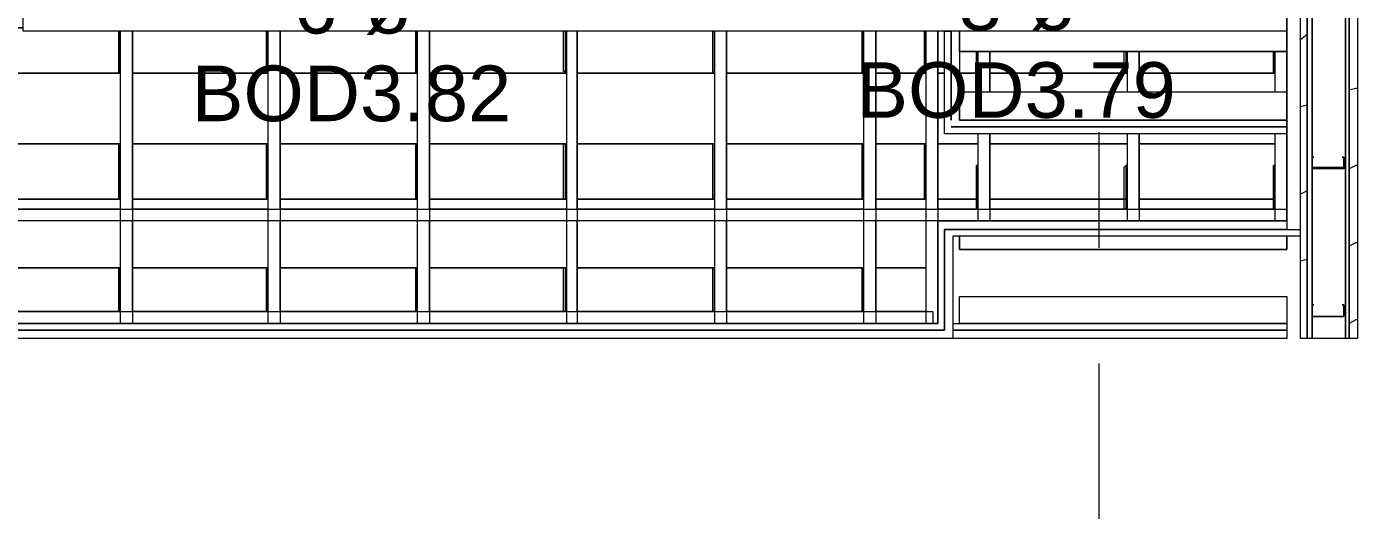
# Model space of a CAD drawing. Header units: metres. Extents: x -2 to 237, y -8 to 52.
# Drawn here: x 41.48 to 45.114, y 12.544 to 13.865 of the extents above; entities that cross this region are included whole.
import ezdxf

# ---------------------------------------------------------------- set-up
doc = ezdxf.new("R2010")
doc.units = ezdxf.units.M
doc.layers.add('PDF3_Geometry', color=7, linetype='Continuous', lineweight=0, true_color=0xaaaaaa)
doc.layers.add('PDF3_Text', color=7, linetype='Continuous', lineweight=0)
doc.styles.add('PDF Helvetica', font='')
doc.styles.get('PDF Helvetica').set_extended_font_data('Helvetica')

msp = doc.modelspace()

# ---------------------------------------------------------------- linework, layer by layer
at = {"layer": 'PDF3_Geometry', "lineweight": 0}
for points in [[(40.9802, 21.9369), (40.9802, 22.3127), (41.191, 22.3127), (40.9527, 22.3127), (40.9527, 22.3311), (40.9527, 21.396), (40.9297, 21.396), (40.6731, 21.396), (40.6731, 13.0543), (43.9685, 13.0543), (43.9685, 13.3339), (43.9869, 13.3339), (44.9219, 13.3339), (44.9219, 13.311), (43.9869, 13.311), (43.9869, 13.036), (40.6502, 13.036), (40.6731, 13.036), (43.9869, 13.036), (43.9869, 13.0543), (43.9869, 13.311), (44.0098, 13.311), (44.9586, 13.311)], [(44.8898, 14.4522), (44.8898, 13.8931), (44.9219, 13.8931), (44.9219, 13.8701), (44.9219, 13.8518), (41.4706, 13.8518), (41.4706, 13.8701), (41.4706, 22.3311)], [(44.0098, 13.0543), (44.9219, 13.0543), (44.9219, 13.036), (44.0098, 13.036), (44.0098, 13.0131), (40.6318, 13.0131), (40.6318, 13.036), (40.6318, 21.4236), (40.6502, 21.4236), (40.6502, 21.4327)], [(41.7364, 13.366), (41.3606, 13.366), (41.3606, 13.861), (41.4706, 13.861), (40.6731, 13.861), (40.6731, 13.8931), (41.4706, 13.8931), (41.4156, 13.8931), (41.3606, 13.8931), (41.3652, 13.8931), (41.3652, 14.0489), (41.3606, 14.0489)], [(44.9219, 13.8931), (44.9219, 13.3339), (44.9219, 13.8931)], [(41.7318, 13.8518), (41.7318, 13.7418), (41.7318, 13.8518)], [(42.1398, 13.366), (41.7685, 13.366), (41.7685, 13.8518), (41.7685, 13.0543), (41.7364, 13.0543), (41.7364, 13.8518)], [(42.1352, 13.8518), (42.1352, 13.7418), (42.1352, 13.8518)], [(42.5477, 13.366), (42.1719, 13.366), (42.1719, 13.8518), (42.1719, 13.0543), (42.1398, 13.0543), (42.1398, 13.8518)], [(42.5431, 13.8518), (42.5431, 13.7418), (42.5431, 13.8518)], [(42.9556, 13.366), (42.5798, 13.366), (42.5798, 13.8518), (42.5798, 13.0543), (42.5477, 13.0543), (42.5477, 13.8518)], [(42.9556, 13.7372), (42.5798, 13.7372), (42.9556, 13.7372), (42.951, 13.7372), (42.951, 13.7418), (42.9464, 13.7418), (42.9464, 13.8518)], [(42.951, 13.8518), (42.951, 13.7418), (42.9556, 13.7418)], [(43.359, 13.366), (42.9831, 13.366), (42.9831, 13.8518), (42.9831, 13.0543), (42.9556, 13.0543), (42.9556, 13.8518)], [(43.3544, 13.8518), (43.3544, 13.7418), (43.3544, 13.8518)], [(43.7668, 13.366), (43.391, 13.366), (43.391, 13.8518), (43.391, 13.0543), (43.359, 13.0543), (43.359, 13.8518)], [(43.7622, 13.8518), (43.7622, 13.7418), (43.7622, 13.8518)], [(43.9364, 13.366), (43.799, 13.366), (43.799, 13.8518), (43.799, 13.0543), (43.7668, 13.0543), (43.7668, 13.8518)], [(43.9318, 13.8518), (43.9318, 13.7418), (43.9318, 13.8518)], [(44.0785, 13.366), (43.9685, 13.366), (43.9685, 13.8518), (43.9685, 13.0543), (43.9364, 13.0543), (43.9364, 13.8518)], [(44.0281, 13.7968), (44.9219, 13.7968), (44.9219, 13.8518), (44.9219, 13.7968), (44.0281, 13.7968), (44.0281, 13.8518), (44.0281, 13.6089), (44.9219, 13.6089), (44.9219, 13.5905), (44.0052, 13.5905), (44.9219, 13.5905), (44.9219, 13.5722), (43.9869, 13.5722), (43.9869, 13.5905), (43.9869, 13.8518), (44.0052, 13.8518), (44.0052, 13.6089), (44.0052, 13.8518)], [(44.9769, 13.8427), (44.9586, 13.8289)], [(44.074, 13.7968), (44.074, 13.7418), (44.074, 13.7968)], [(44.0785, 13.6868), (44.0785, 13.7968)], [(44.4864, 13.7372), (44.1106, 13.7372), (44.4864, 13.7372), (44.4818, 13.7372), (44.4818, 13.7418), (44.4773, 13.7418), (44.4773, 13.7968)], [(44.4818, 13.7968), (44.4818, 13.7418), (44.4864, 13.7418)], [(44.4864, 13.6868), (44.4864, 13.7968)], [(44.8898, 13.6868), (44.8898, 13.7968)], [(41.7364, 13.7372), (41.3606, 13.7372), (41.7364, 13.7372), (41.7318, 13.7372), (41.7318, 13.7418), (41.7364, 13.7418)], [(41.7685, 13.7464), (41.7685, 13.7418)], [(42.1398, 13.7372), (41.7685, 13.7372), (42.1398, 13.7372), (42.1352, 13.7418), (42.1398, 13.7418)], [(42.1719, 13.7464), (42.1719, 13.7418)], [(42.5477, 13.7372), (42.1719, 13.7372), (42.5477, 13.7372), (42.5431, 13.7372), (42.5431, 13.7418), (42.5477, 13.7418)], [(42.5798, 13.7464), (42.5798, 13.7418)], [(42.9831, 13.7464), (42.9831, 13.7418)], [(43.359, 13.7372), (42.9831, 13.7372), (43.359, 13.7372), (43.3544, 13.7372), (43.3544, 13.7418), (43.359, 13.7418)], [(43.391, 13.7464), (43.391, 13.7418)], [(43.7668, 13.7372), (43.391, 13.7372), (43.7668, 13.7372), (43.7622, 13.7372), (43.7622, 13.7418), (43.7668, 13.7418)], [(43.799, 13.7464), (43.799, 13.7418)], [(43.9364, 13.7372), (43.799, 13.7372), (43.9364, 13.7372), (43.9318, 13.7418), (43.9364, 13.7418)], [(43.9685, 13.7464), (43.9685, 13.7418)], [(44.0785, 13.7372), (44.0281, 13.7372), (44.0785, 13.7372), (44.074, 13.7372), (44.074, 13.7418), (44.0785, 13.7418)], [(44.1106, 13.7464), (44.1106, 13.7418)], [(44.5186, 13.7464), (44.5186, 13.7418)], [(44.8898, 13.7372), (44.5186, 13.7372), (44.8898, 13.7372), (44.8852, 13.7372), (44.8852, 13.7418), (44.8898, 13.7418)], [(44.9219, 13.7464), (44.9219, 13.7418)], [(44.0281, 13.6868), (44.9219, 13.6868), (44.9219, 13.6089)], [(45.1144, 13.6959), (45.1098, 13.6959), (45.0915, 13.6914)], [(44.9769, 13.6502), (44.9586, 13.6456)], [(44.4864, 13.366), (44.1106, 13.366), (44.1106, 13.5722), (44.1106, 13.3339), (44.0785, 13.3339), (44.0785, 13.5722)], [(44.4086, 13.5768), (44.4086, 13.2606)], [(44.8898, 13.366), (44.5186, 13.366), (44.5186, 13.5722), (44.5186, 13.3339), (44.4864, 13.3339), (44.4864, 13.5722)], [(44.9219, 13.3385), (44.9219, 13.3339), (44.8898, 13.3339), (44.8898, 13.5722)], [(41.3606, 13.3981), (41.3606, 13.3935), (41.7364, 13.3935), (41.7318, 13.3935), (41.7318, 13.5447), (41.7364, 13.5447), (41.7318, 13.5447), (41.7318, 13.3935), (41.7364, 13.3935), (41.3606, 13.3935)], [(41.3606, 13.5447), (41.7364, 13.5447), (41.3606, 13.5447), (41.3606, 13.5401)], [(41.7685, 13.5447), (42.1398, 13.5447), (42.1352, 13.5447), (42.1352, 13.3935), (42.1352, 13.5447), (42.1398, 13.5447), (41.7685, 13.5447), (41.7685, 13.5401)], [(42.1719, 13.3981), (42.1719, 13.3935), (42.5477, 13.3935), (42.5431, 13.3935), (42.5431, 13.5447), (42.5477, 13.5447), (42.5431, 13.5447), (42.5431, 13.3935), (42.5477, 13.3935), (42.1719, 13.3935)], [(42.1719, 13.5447), (42.5477, 13.5447), (42.1719, 13.5447), (42.1719, 13.5401)], [(42.5798, 13.5447), (42.9556, 13.5447), (42.951, 13.5447), (42.9556, 13.5447), (42.5798, 13.5447), (42.5798, 13.5401)], [(42.9831, 13.3981), (42.9831, 13.3935), (43.359, 13.3935), (43.3544, 13.3935), (43.3544, 13.5447), (43.359, 13.5447), (43.3544, 13.5447), (43.3544, 13.3935), (43.359, 13.3935), (42.9831, 13.3935)], [(42.9831, 13.5447), (43.359, 13.5447), (42.9831, 13.5447), (42.9831, 13.5401)], [(43.391, 13.3981), (43.391, 13.3935), (43.7668, 13.3935), (43.7622, 13.3935), (43.7622, 13.5447), (43.7668, 13.5447), (43.7622, 13.5447), (43.7622, 13.3935), (43.7668, 13.3935), (43.391, 13.3935)], [(43.391, 13.5447), (43.7668, 13.5447), (43.391, 13.5447), (43.391, 13.5401)], [(43.799, 13.5447), (43.9364, 13.5447), (43.9318, 13.5447), (43.9318, 13.3935), (43.9318, 13.5447), (43.9364, 13.5447), (43.799, 13.5447), (43.799, 13.5401)], [(43.9685, 13.5447), (44.0785, 13.5447), (43.9685, 13.5447), (43.9685, 13.5401)], [(44.4773, 13.366), (44.4773, 13.4806), (44.4818, 13.4852), (44.4864, 13.4852), (44.4818, 13.4852), (44.4818, 13.4806), (44.4818, 13.366)], [(45.1144, 13.4852), (45.1098, 13.4852), (45.0915, 13.476)], [(44.074, 13.366), (44.074, 13.4806), (44.074, 13.366)], [(44.9769, 13.4164), (44.9586, 13.4072)], [(41.7685, 13.3981), (41.7685, 13.3935), (42.1398, 13.3935), (42.1352, 13.3935), (42.1398, 13.3935), (41.7685, 13.3935)], [(42.5798, 13.3981), (42.5798, 13.3935), (42.9556, 13.3935), (42.951, 13.3935), (42.9556, 13.3935), (42.5798, 13.3935)], [(43.799, 13.3981), (43.799, 13.3935), (43.9364, 13.3935), (43.9318, 13.3935), (43.9364, 13.3935), (43.799, 13.3935)], [(43.9685, 13.3981), (43.9685, 13.3935), (44.074, 13.3935), (44.0785, 13.3935), (43.9685, 13.3935)], [(41.7364, 13.0864), (41.3606, 13.0864), (41.3606, 13.3339)], [(42.1398, 13.0864), (41.7685, 13.0864), (41.7685, 13.3339)], [(42.5477, 13.0864), (42.1719, 13.0864), (42.1719, 13.3339)], [(42.9556, 13.0864), (42.5798, 13.0864), (42.5798, 13.3339)], [(43.359, 13.0864), (42.9831, 13.0864), (42.9831, 13.3339)], [(43.7668, 13.0864), (43.391, 13.0864), (43.391, 13.3339)], [(43.9364, 13.0864), (43.799, 13.0864), (43.799, 13.3339)], [(44.9586, 13.2926), (44.0098, 13.2926), (44.0098, 13.036), (44.9219, 13.036), (44.9219, 13.0131), (44.0006, 13.0131)], [(45.1144, 13.2743), (45.1098, 13.2743), (45.0915, 13.2651)], [(41.3606, 13.2056), (41.7364, 13.2056), (41.7318, 13.2056), (41.7364, 13.2056), (41.3606, 13.2056), (41.3606, 13.201)], [(41.7318, 13.0864), (41.7318, 13.2056), (41.7318, 13.0864)], [(41.7685, 13.2056), (42.1398, 13.2056), (42.1352, 13.2056), (42.1398, 13.2056), (41.7685, 13.2056), (41.7685, 13.201)], [(42.1352, 13.0864), (42.1352, 13.2056), (42.1352, 13.0864)], [(42.1719, 13.2056), (42.5477, 13.2056), (42.5431, 13.2056), (42.5477, 13.2056), (42.1719, 13.2056), (42.1719, 13.201)], [(42.5431, 13.0864), (42.5431, 13.2056), (42.5431, 13.0864)], [(42.5798, 13.2056), (42.9556, 13.2056), (42.951, 13.2056), (42.9556, 13.2056), (42.5798, 13.2056), (42.5798, 13.201)], [(42.9464, 13.0864), (42.9464, 13.2056), (42.951, 13.2056), (42.951, 13.0864)], [(42.9831, 13.2056), (43.359, 13.2056), (43.3544, 13.2056), (43.359, 13.2056), (42.9831, 13.2056), (42.9831, 13.201)], [(43.3544, 13.0864), (43.3544, 13.2056), (43.3544, 13.0864)], [(43.391, 13.2056), (43.7668, 13.2056), (43.7622, 13.2056), (43.7668, 13.2056), (43.391, 13.2056), (43.391, 13.201)], [(43.7622, 13.0864), (43.7622, 13.2056), (43.7622, 13.0864)], [(43.799, 13.2056), (43.9364, 13.2056), (43.799, 13.2056), (43.799, 13.201)], [(44.9769, 13.2285), (44.9586, 13.2239)], [(44.0281, 13.0543), (44.0281, 13.1276), (44.9219, 13.1276), (44.9219, 13.0543)], [(45.1144, 13.0635), (45.1098, 13.0635), (45.0915, 13.0543)], [(44.4086, 12.9443), (44.4086, 11.6701)]]:
    msp.add_lwpolyline(points, dxfattribs=at)
for points in [[(45.1144, 13.0131), (44.9586, 13.0131), (44.9586, 15.0573), (45.1144, 15.0573)], [(44.9769, 13.0131), (44.9586, 13.0131), (44.9586, 15.0573), (44.9769, 15.0573)], [(44.9769, 13.0131), (44.9769, 15.0573), (44.9906, 15.0573), (44.9906, 13.0131)], [(44.9906, 13.0131), (44.9906, 15.0573), (45.0823, 15.0573), (45.0823, 13.0131)], [(45.0823, 13.0131), (45.0823, 15.0573), (45.0915, 15.0573), (45.0915, 13.0131)], [(45.1144, 15.0573), (45.1144, 13.0131), (45.0915, 13.0131), (45.0915, 15.0573)], [(44.1106, 13.7968), (44.1106, 13.6868)], [(44.5186, 13.7968), (44.5186, 13.6868)], [(44.8852, 13.7968), (44.8852, 13.7418)], [(43.9685, 13.7372), (43.9869, 13.7372)], [(44.9219, 13.6089), (44.0281, 13.6089), (44.0281, 13.6868), (44.9219, 13.6868)], [(42.951, 13.3935), (42.9464, 13.3935), (42.9464, 13.5447), (42.951, 13.5447)], [(44.1106, 13.5447), (44.4864, 13.5447)], [(44.5186, 13.5447), (44.8898, 13.5447)], [(44.074, 13.4806), (44.074, 13.4852)], [(44.0785, 13.4852), (44.074, 13.4852)], [(44.8852, 13.4806), (44.8852, 13.366), (44.8852, 13.4806), (44.8852, 13.4852)], [(44.8898, 13.4852), (44.8852, 13.4852)], [(44.9906, 13.4806), (45.0777, 13.4806), (45.0777, 13.5081), (45.0732, 13.5081), (45.0777, 13.5081), (45.0777, 13.4806), (45.0777, 13.476), (44.9906, 13.476), (44.9906, 13.4806), (44.9906, 13.5081)], [(44.9952, 13.5081), (44.9906, 13.5081)], [(44.1106, 13.3935), (44.4818, 13.3935), (44.4864, 13.3935)], [(44.5186, 13.3935), (44.8852, 13.3935), (44.8898, 13.3935)], [(40.6731, 13.3339), (40.6731, 13.366), (44.9219, 13.366), (44.9219, 13.3339)], [(44.9219, 13.256), (44.9219, 13.2926), (44.9219, 13.256), (44.0281, 13.256), (44.0281, 13.2926), (44.0281, 13.256)], [(44.9219, 13.0543), (44.0281, 13.0543), (44.0281, 13.1276), (44.9219, 13.1276)], [(40.6731, 13.0543), (40.6731, 13.0864), (43.9548, 13.0864), (43.9548, 13.0543)], [(44.9906, 13.0726), (45.0777, 13.0726), (45.0777, 13.1048), (45.0732, 13.1048), (45.0777, 13.1048), (45.0777, 13.0726), (44.9906, 13.0726), (44.9906, 13.1048)], [(44.9952, 13.1048), (44.9906, 13.1048)]]:
    msp.add_lwpolyline(points, close=True, dxfattribs=at)

# ---------------------------------------------------------------- texts
at = {"layer": 'PDF3_Text', "lineweight": 0, "char_height": 0.15195, "attachment_point": 4, "style": 'PDF Helvetica'}
for s, insert in [('6"ø', (42.21, 13.9196)), ('8"ø', (44.0251, 13.9287)), ('BOD3.82', (41.9304, 13.6812)), ('BOD3.79', (43.7455, 13.6904))]:
    msp.add_mtext(s, dxfattribs=dict(at, insert=insert))

doc.saveas('drawing.dxf')
